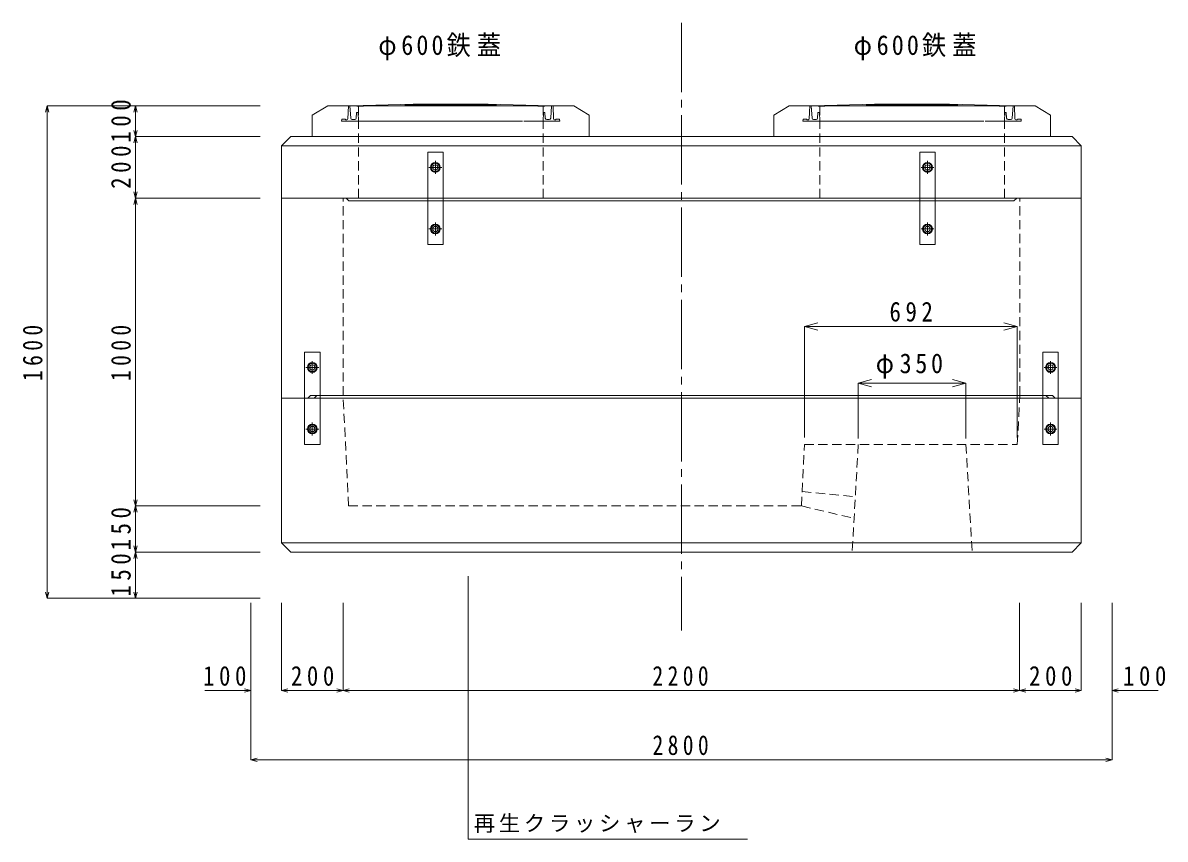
# Model space of a CAD drawing. Units: millimetres at full size, sheet at 1:25. Extents: x -16517 to 5598, y -6942 to 5880.
# Drawn here: x -16517 to -12803, y -2696 to -43 of the extents above; entities that cross this region are included whole.
import ezdxf

# ---------------------------------------------------------------- set-up
doc = ezdxf.new("R2010")
doc.units = ezdxf.units.MM
doc.header["$LTSCALE"] = 25
for name, pattern in [('CHAIN1', [8, 5, -1, 1, -1]), ('CHAIN2', [12, 9, -1, 1, -1]), ('DASHED1', [1.8, 1.2, -0.6])]:
    doc.linetypes.add(name, pattern=pattern)
doc.layers.add('0-1_製品図', color=4, linetype='Continuous', lineweight=9)
doc.layers.add('0-6_寸法', color=4, linetype='Continuous', lineweight=9)
doc.styles.add('ＭＳ ゴシック', font='')
doc.styles.get('ＭＳ ゴシック').set_extended_font_data('MS Gothic')

msp = doc.modelspace()

# ---------------------------------------------------------------- linework, layer by layer
at = {"layer": '0-1_製品図', "color": 7, "linetype": 'CHAIN2'}
msp.add_line((-14375.57, -43.47), (-14375.57, -2018.35), dxfattribs=at)
at = {"layer": '0-1_製品図'}
for p, q in [((-16437.28, -313.23), (-16442.71, -333.52)), ((-16437.28, -1913.24), (-16437.28, -313.23)), ((-16437.28, -313.23), (-16431.84, -333.52)), ((-16437.28, -313.23), (-16150.17, -313.23)), ((-16150.17, -313.23), (-16155.61, -333.52)), ((-16150.17, -413.24), (-16150.17, -313.23)), ((-16150.17, -313.23), (-16144.74, -333.52)), ((-16150.17, -313.23), (-15744.85, -313.23)), ((-16150.17, -413.24), (-16155.61, -392.95)), ((-16150.17, -413.24), (-16144.74, -392.95)), ((-16150.17, -413.24), (-16155.61, -433.52)), ((-16150.17, -613.24), (-16150.17, -413.24)), ((-16150.17, -413.24), (-16144.74, -433.52)), ((-16150.17, -413.24), (-15744.85, -413.24)), ((-16150.17, -613.24), (-16155.61, -592.95)), ((-16150.17, -613.24), (-16144.74, -592.95)), ((-16150.17, -613.24), (-16155.61, -633.52)), ((-16150.17, -1613.24), (-16150.17, -613.24)), ((-16150.17, -613.24), (-16144.74, -633.52)), ((-16150.17, -613.24), (-15744.85, -613.24)), ((-13975.57, -1029.89), (-13932.11, -1018.25)), ((-13975.57, -1029.89), (-13283.52, -1029.89)), ((-13975.57, -1029.89), (-13932.11, -1041.54)), ((-13975.57, -1029.89), (-13975.57, -1391.01)), ((-13283.52, -1029.89), (-13326.99, -1018.25)), ((-13283.52, -1029.89), (-13326.99, -1041.54)), ((-13283.52, -1029.89), (-13283.52, -1391.01)), ((-13800.57, -1214.12), (-13757.11, -1202.48)), ((-13800.57, -1214.12), (-13450.57, -1214.12)), ((-13800.57, -1214.12), (-13757.11, -1225.77)), ((-13800.57, -1214.12), (-13800.57, -1393.93)), ((-13450.57, -1214.12), (-13494.04, -1202.48)), ((-13450.57, -1214.12), (-13494.04, -1225.77)), ((-13450.57, -1214.12), (-13450.57, -1393.93)), ((-16150.17, -1613.24), (-16155.61, -1592.95)), ((-16150.17, -1613.24), (-16144.74, -1592.95)), ((-16150.17, -1613.24), (-16155.61, -1633.52)), ((-16150.17, -1763.24), (-16150.17, -1613.24)), ((-16150.17, -1613.24), (-16144.74, -1633.52)), ((-16150.17, -1613.24), (-15744.85, -1613.24)), ((-16150.17, -1763.24), (-16155.61, -1742.95)), ((-16150.17, -1763.24), (-16144.74, -1742.95)), ((-16150.17, -1763.24), (-16155.61, -1783.52)), ((-16150.17, -1913.24), (-16150.17, -1763.24)), ((-16150.17, -1763.24), (-16144.74, -1783.52)), ((-16150.17, -1763.24), (-15744.85, -1763.24)), ((-16437.28, -1913.24), (-16442.71, -1892.95)), ((-16437.28, -1913.24), (-16431.84, -1892.95)), ((-16150.17, -1913.24), (-16155.61, -1892.95)), ((-16150.17, -1913.24), (-16144.74, -1892.95)), ((-16437.28, -1913.24), (-16150.17, -1913.24)), ((-16150.17, -1913.24), (-15744.85, -1913.24)), ((-15775.57, -2213.24), (-15775.57, -1928.24)), ((-15675.57, -2213.24), (-15675.57, -1928.24)), ((-15475.57, -2213.24), (-15475.57, -1928.24)), ((-13276.02, -2213.24), (-13276.02, -1928.24)), ((-13075.57, -2213.24), (-13075.57, -1928.24)), ((-12975.57, -2213.24), (-12975.57, -1928.24)), ((-15775.57, -2213.24), (-15925.57, -2213.24)), ((-15775.57, -2213.24), (-15795.86, -2207.8)), ((-15775.57, -2213.24), (-15795.86, -2218.67)), ((-15775.57, -2438.24), (-15775.57, -2213.24)), ((-15675.57, -2213.24), (-15655.29, -2207.8)), ((-15675.57, -2213.24), (-15525.57, -2213.24)), ((-15675.57, -2213.24), (-15655.29, -2218.67)), ((-15475.57, -2213.24), (-15625.57, -2213.24)), ((-15475.57, -2213.24), (-15495.86, -2207.8)), ((-15475.57, -2213.24), (-15495.86, -2218.67)), ((-15475.57, -2213.24), (-15455.29, -2207.8)), ((-15475.57, -2213.24), (-15325.57, -2213.24)), ((-15475.57, -2213.24), (-13276.02, -2213.24)), ((-13276.02, -2213.24), (-13426.02, -2213.24)), ((-13276.02, -2213.24), (-13296.31, -2207.8)), ((-13276.02, -2213.24), (-13296.31, -2218.67)), ((-13276.02, -2213.24), (-13255.74, -2207.8)), ((-13276.02, -2213.24), (-13126.02, -2213.24)), ((-13276.02, -2213.24), (-13255.74, -2218.67)), ((-13276.02, -2213.24), (-13075.57, -2213.24)), ((-13075.57, -2213.24), (-13225.57, -2213.24)), ((-13075.57, -2213.24), (-13095.86, -2207.8)), ((-13075.57, -2213.24), (-13095.86, -2218.67)), ((-12975.57, -2213.24), (-12955.29, -2207.8)), ((-12975.57, -2213.24), (-12825.57, -2213.24)), ((-12975.57, -2213.24), (-12955.29, -2218.67)), ((-12975.57, -2438.24), (-12975.57, -2213.24)), ((-15775.57, -2438.24), (-15755.29, -2432.8)), ((-12975.57, -2438.24), (-15775.57, -2438.24)), ((-15775.57, -2438.24), (-15755.29, -2443.67)), ((-12975.57, -2438.24), (-12995.86, -2432.8)), ((-12975.57, -2438.24), (-12995.86, -2443.67))]:
    msp.add_line(p, q, dxfattribs=at)
at = {"layer": '0-1_製品図', "color": 7, "linetype": 'DASHED1'}
for p, q in [((-15425.57, -313.23), (-15425.57, -622.24)), ((-14825.57, -313.23), (-14825.57, -622.24)), ((-13925.57, -313.23), (-13925.57, -622.24)), ((-13325.57, -313.23), (-13325.57, -622.24)), ((-15475.57, -1254.24), (-15475.57, -613.24)), ((-13275.57, -1254.24), (-13275.57, -613.24)), ((-15457.62, -1613.24), (-15475.57, -1254.24)), ((-13283.52, -1413.24), (-13275.57, -1254.24)), ((-13800.57, -1413.24), (-13820.57, -1763.24)), ((-13450.57, -1413.24), (-13430.57, -1763.24)), ((-13983.22, -1566.29), (-13810.29, -1583.35)), ((-13985.57, -1613.24), (-13814.29, -1653.24))]:
    msp.add_line(p, q, dxfattribs=at)
at = {"layer": '0-1_製品図', "color": 3}
for p, q in [((-15675.57, -613.24), (-15675.57, -443.24)), ((-15645.57, -413.24), (-14375.57, -413.24)), ((-13105.57, -413.24), (-14375.57, -413.24)), ((-13075.57, -443.24), (-13105.57, -413.24)), ((-13075.57, -613.24), (-13075.57, -443.24)), ((-15675.57, -1263.24), (-15675.57, -613.24)), ((-15465.57, -613.24), (-14375.57, -613.24)), ((-14375.57, -622.24), (-15456.57, -622.24)), ((-13285.57, -613.24), (-14375.57, -613.24)), ((-14375.57, -622.24), (-13294.57, -622.24)), ((-13075.57, -1263.24), (-13075.57, -613.24)), ((-15560.57, -1254.24), (-15569.57, -1263.24)), ((-15675.57, -1263.24), (-13075.57, -1263.24)), ((-13075.57, -1733.24), (-13075.57, -1263.24)), ((-15675.57, -1733.24), (-13075.57, -1733.24))]:
    msp.add_line(p, q, dxfattribs=at)
at = {"layer": '0-1_製品図', "linetype": 'CHAIN1'}
for p, q in [((-15196.57, -513.24), (-15154.57, -513.24)), ((-15195.21, -513.24), (-15155.94, -513.24)), ((-15175.57, -492.24), (-15175.57, -534.24)), ((-15175.57, -493.6), (-15175.57, -532.87)), ((-13596.57, -513.24), (-13554.57, -513.24)), ((-13595.21, -513.24), (-13555.94, -513.24)), ((-13575.57, -492.24), (-13575.57, -534.24)), ((-13575.57, -493.6), (-13575.57, -532.87)), ((-15175.57, -692.24), (-15175.57, -734.24)), ((-15175.57, -693.6), (-15175.57, -732.87)), ((-13575.57, -692.24), (-13575.57, -734.24)), ((-13575.57, -693.6), (-13575.57, -732.87)), ((-15196.57, -713.24), (-15154.57, -713.24)), ((-15195.21, -713.24), (-15155.94, -713.24)), ((-13596.57, -713.24), (-13554.57, -713.24)), ((-13595.21, -713.24), (-13555.94, -713.24)), ((-15575.57, -1142.24), (-15575.57, -1184.24)), ((-15575.57, -1143.6), (-15575.57, -1182.87)), ((-13175.57, -1142.24), (-13175.57, -1184.24)), ((-13175.57, -1143.6), (-13175.57, -1182.87)), ((-15596.57, -1163.24), (-15554.57, -1163.24)), ((-15595.21, -1163.24), (-15555.94, -1163.24)), ((-13196.57, -1163.24), (-13154.57, -1163.24)), ((-13195.21, -1163.24), (-13155.94, -1163.24)), ((-15596.57, -1363.24), (-15554.57, -1363.24)), ((-15595.21, -1363.24), (-15555.94, -1363.24)), ((-15575.57, -1342.24), (-15575.57, -1384.24)), ((-15575.57, -1343.6), (-15575.57, -1382.87)), ((-13196.57, -1363.24), (-13154.57, -1363.24)), ((-13195.21, -1363.24), (-13155.94, -1363.24)), ((-13175.57, -1342.24), (-13175.57, -1384.24)), ((-13175.57, -1343.6), (-13175.57, -1382.87))]:
    msp.add_line(p, q, dxfattribs=at)
at = {"layer": '0-1_製品図', "color": 7}
for p, q in [((-15162.07, -505.44), (-15175.57, -497.65)), ((-15162.07, -521.03), (-15162.07, -505.44)), ((-13562.07, -505.44), (-13575.57, -497.65)), ((-13562.07, -521.03), (-13562.07, -505.44)), ((-15162.07, -705.44), (-15175.57, -697.65)), ((-15162.07, -721.03), (-15162.07, -705.44)), ((-13562.07, -705.44), (-13575.57, -697.65)), ((-13562.07, -721.03), (-13562.07, -705.44)), ((-15562.07, -1155.44), (-15575.57, -1147.65)), ((-13162.07, -1155.44), (-13175.57, -1147.65)), ((-15562.07, -1171.03), (-15562.07, -1155.44)), ((-13162.07, -1171.03), (-13162.07, -1155.44)), ((-15581.57, -1254.24), (-15590.57, -1263.24)), ((-15581.57, -1254.24), (-13169.57, -1254.24)), ((-13169.57, -1254.24), (-13160.57, -1263.24)), ((-15562.07, -1355.44), (-15575.57, -1347.65)), ((-15562.07, -1371.03), (-15562.07, -1355.44)), ((-13162.07, -1355.44), (-13175.57, -1347.65)), ((-13162.07, -1371.03), (-13162.07, -1355.44)), ((-13105.57, -1763.24), (-13075.57, -1733.24)), ((-15069.09, -1841.01), (-15069.09, -2695.81)), ((-15069.09, -2695.81), (-14160.5, -2695.81))]:
    msp.add_line(p, q, dxfattribs=at)
at = {"layer": '0-1_製品図', "color": 3}
for points in [[(-13075.57, -443.24), (-15675.57, -443.24), (-15645.57, -413.24)], [(-15456.57, -622.24), (-15465.57, -613.24), (-15675.57, -613.24)], [(-15675.57, -613.24), (-15603.35, -613.24), (-13075.57, -613.24)], [(-13294.57, -622.24), (-13285.57, -613.24), (-13075.57, -613.24)], [(-15560.57, -1254.24), (-13190.57, -1254.24), (-13181.57, -1263.24)], [(-15675.57, -1733.24), (-15675.57, -1263.24), (-13075.57, -1263.24)], [(-15675.57, -1733.24), (-15645.57, -1763.24), (-13105.57, -1763.24)]]:
    msp.add_lwpolyline(points, dxfattribs=at)
at = {"layer": '0-1_製品図', "color": 7}
for points in [[(-15150.57, -463.24), (-15200.57, -463.24), (-15200.57, -763.24), (-15150.57, -763.24)], [(-13550.57, -463.24), (-13600.57, -463.24), (-13600.57, -763.24), (-13550.57, -763.24)], [(-15550.57, -1113.24), (-15600.57, -1113.24), (-15600.57, -1413.24), (-15550.57, -1413.24)], [(-13150.57, -1113.24), (-13200.57, -1113.24), (-13200.57, -1413.24), (-13150.57, -1413.24)]]:
    msp.add_lwpolyline(points, close=True, dxfattribs=at)
for points in [[(-15175.57, -497.65), (-15189.07, -505.44), (-15189.07, -521.03), (-15175.57, -528.82), (-15162.07, -521.03)], [(-13575.57, -497.65), (-13589.07, -505.44), (-13589.07, -521.03), (-13575.57, -528.82), (-13562.07, -521.03)], [(-15175.57, -697.65), (-15189.07, -705.44), (-15189.07, -721.03), (-15175.57, -728.82), (-15162.07, -721.03)], [(-13575.57, -697.65), (-13589.07, -705.44), (-13589.07, -721.03), (-13575.57, -728.82), (-13562.07, -721.03)], [(-15575.57, -1147.65), (-15589.07, -1155.44), (-15589.07, -1171.03), (-15575.57, -1178.82), (-15562.07, -1171.03)], [(-13175.57, -1147.65), (-13189.07, -1155.44), (-13189.07, -1171.03), (-13175.57, -1178.82), (-13162.07, -1171.03)], [(-15575.57, -1347.65), (-15589.07, -1355.44), (-15589.07, -1371.03), (-15575.57, -1378.82), (-15562.07, -1371.03)], [(-13175.57, -1347.65), (-13189.07, -1355.44), (-13189.07, -1371.03), (-13175.57, -1378.82), (-13162.07, -1371.03)]]:
    msp.add_lwpolyline(points, dxfattribs=at)
at = {"layer": '0-1_製品図', "color": 7, "linetype": 'DASHED1'}
msp.add_lwpolyline([(-15457.62, -1613.24), (-13985.57, -1613.24), (-13975.57, -1413.24), (-13283.52, -1413.24)], dxfattribs=at)
at = {"layer": '0-1_製品図'}
msp.add_lwpolyline([(-15675.57, -2213.24), (-15475.57, -2213.24), (-15455.29, -2218.67)], dxfattribs=at)
at = {"layer": '0-1_製品図', "color": 7}
for centre, radius in [((-15175.57, -513.24), 16), ((-15175.57, -513.24), 16), ((-15175.57, -513.24), 13.5), ((-15175.57, -513.24), 8.5), ((-13575.57, -513.24), 16), ((-13575.57, -513.24), 16), ((-13575.57, -513.24), 13.5), ((-13575.57, -513.24), 8.5), ((-15175.57, -713.24), 16), ((-15175.57, -713.24), 16), ((-15175.57, -713.24), 13.5), ((-15175.57, -713.24), 8.5), ((-13575.57, -713.24), 16), ((-13575.57, -713.24), 16), ((-13575.57, -713.24), 13.5), ((-13575.57, -713.24), 8.5), ((-15575.57, -1163.24), 16), ((-15575.57, -1163.24), 16), ((-15575.57, -1163.24), 13.5), ((-13175.57, -1163.24), 16), ((-13175.57, -1163.24), 16), ((-13175.57, -1163.24), 13.5), ((-15575.57, -1163.24), 8.5), ((-13175.57, -1163.24), 8.5), ((-15575.57, -1363.24), 16), ((-15575.57, -1363.24), 16), ((-15575.57, -1363.24), 13.5), ((-15575.57, -1363.24), 8.5), ((-13175.57, -1363.24), 16), ((-13175.57, -1363.24), 16), ((-13175.57, -1363.24), 13.5), ((-13175.57, -1363.24), 8.5)]:
    msp.add_circle(centre, radius, dxfattribs=at)
at = {"layer": '0-6_寸法', "color": 3}
for p, q in [((-15525.57, -313.23), (-15575.57, -343.23)), ((-14725.57, -313.23), (-15525.57, -313.23)), ((-14725.57, -313.23), (-14675.57, -343.23)), ((-14025.57, -313.23), (-14075.57, -343.23)), ((-13225.57, -313.23), (-14025.57, -313.23)), ((-13225.57, -313.23), (-13175.57, -343.23)), ((-15575.57, -413.24), (-15575.57, -343.23)), ((-14675.57, -413.24), (-14675.57, -343.23)), ((-14075.57, -413.24), (-14075.57, -343.23)), ((-13175.57, -413.24), (-13175.57, -343.23))]:
    msp.add_line(p, q, dxfattribs=at)
at = {"layer": '0-6_寸法'}
for p, q in [((-15450.89, -353.07), (-15453.57, -313.23)), ((-14800.26, -353.07), (-14797.57, -313.23)), ((-13950.89, -353.07), (-13953.57, -313.23)), ((-13300.26, -353.07), (-13297.57, -313.23)), ((-15479.69, -357.09), (-15480.57, -363.23)), ((-14892.3, -363.23), (-15480.57, -363.23)), ((-15478.7, -356.23), (-15468.57, -356.23)), ((-15468.57, -356.23), (-15466.57, -358.23)), ((-15462.96, -358.23), (-15466.57, -358.23)), ((-15437.76, -357.73), (-15445.9, -357.73)), ((-15432.77, -353.06), (-15431.57, -334.73)), ((-15427.07, -334.73), (-15431.57, -334.73)), ((-15425.57, -363.23), (-15427.07, -334.73)), ((-14888.11, -363.23), (-14770.57, -363.23)), ((-14825.57, -363.23), (-14824.07, -334.73)), ((-14824.07, -334.73), (-14819.57, -334.73)), ((-14818.38, -353.06), (-14819.57, -334.73)), ((-14813.39, -357.73), (-14805.25, -357.73)), ((-14788.18, -358.23), (-14784.57, -358.23)), ((-14782.57, -356.23), (-14784.57, -358.23)), ((-14772.44, -356.23), (-14782.57, -356.23)), ((-14771.45, -357.09), (-14770.57, -363.23)), ((-13979.69, -357.09), (-13980.57, -363.23)), ((-13392.3, -363.23), (-13980.57, -363.23)), ((-13978.7, -356.23), (-13968.57, -356.23)), ((-13968.57, -356.23), (-13966.57, -358.23)), ((-13962.96, -358.23), (-13966.57, -358.23)), ((-13937.76, -357.73), (-13945.9, -357.73)), ((-13932.77, -353.06), (-13931.57, -334.73)), ((-13927.07, -334.73), (-13931.57, -334.73)), ((-13925.57, -363.23), (-13927.07, -334.73)), ((-13388.11, -363.23), (-13270.57, -363.23)), ((-13325.57, -363.23), (-13324.07, -334.73)), ((-13324.07, -334.73), (-13319.57, -334.73)), ((-13318.38, -353.06), (-13319.57, -334.73)), ((-13313.39, -357.73), (-13305.25, -357.73)), ((-13288.18, -358.23), (-13284.57, -358.23)), ((-13282.57, -356.23), (-13284.57, -358.23)), ((-13272.44, -356.23), (-13282.57, -356.23)), ((-13271.45, -357.09), (-13270.57, -363.23))]:
    msp.add_line(p, q, dxfattribs=at)
at = {"layer": '0-6_寸法', "color": 3, "lineweight": 18}
for p, q in [((-15431.07, -312.55), (-15430.07, -314.52)), ((-15431.07, -312.55), (-15430.07, -314.52)), ((-15344.56, -309.96), (-15345.52, -312.05)), ((-15344.56, -309.96), (-15345.52, -312.05)), ((-15274.58, -308.53), (-15273.54, -310.58)), ((-14976.56, -308.53), (-14977.61, -310.58)), ((-14906.58, -309.96), (-14905.62, -312.05)), ((-14820.07, -312.55), (-14821.07, -314.52)), ((-13931.07, -312.55), (-13930.07, -314.52)), ((-13931.07, -312.55), (-13930.07, -314.52)), ((-13844.56, -309.96), (-13845.52, -312.05)), ((-13844.56, -309.96), (-13845.52, -312.05)), ((-13774.58, -308.53), (-13773.54, -310.58)), ((-13476.56, -308.53), (-13477.61, -310.58)), ((-13406.58, -309.96), (-13405.62, -312.05)), ((-13320.07, -312.55), (-13321.07, -314.52))]:
    msp.add_line(p, q, dxfattribs=at)
at = {"layer": '0-6_寸法'}
for points in [[(-15453.57, -313.23), (-15458.09, -313.23), (-15459.96, -355.37)], [(-14797.57, -313.23), (-14793.05, -313.23), (-14791.18, -355.37)], [(-13953.57, -313.23), (-13958.09, -313.23), (-13959.96, -355.37)], [(-13297.57, -313.23), (-13293.05, -313.23), (-13291.18, -355.37)]]:
    msp.add_lwpolyline(points, dxfattribs=at)
at = {"layer": '0-6_寸法', "color": 3, "lineweight": 18}
for centre, radius, start, end in [((-15125.57, -9307.37), 9000, 87.93054, 92.06946), ((-15125.57, -9307.37), 8998, 91.4007, 91.9393), ((-15125.57, -9307.37), 8998, 91.4007, 91.9393), ((-15125.57, -9307.37), 8998, 89.05777, 90.94223), ((-15125.57, -9307.37), 8998, 88.0607, 88.5993), ((-13625.57, -9307.37), 9000, 87.93054, 92.06946), ((-13625.57, -9307.37), 8998, 91.4007, 91.9393), ((-13625.57, -9307.37), 8998, 91.4007, 91.9393), ((-13625.57, -9307.37), 8998, 89.05777, 90.94223), ((-13625.57, -9307.37), 8998, 88.0607, 88.5993)]:
    msp.add_arc(centre, radius, start, end, dxfattribs=at)
at = {"layer": '0-6_寸法'}
for centre, radius, start, end in [((-15478.7, -357.23), 1, 90, 171.86945), ((-15462.96, -355.23), 3, 270, 357.45486), ((-15445.9, -352.73), 5, 183.8567, 270), ((-15437.76, -352.73), 5, 270, 356.26851), ((-14813.39, -352.73), 5, 183.73149, 270), ((-14805.25, -352.73), 5, 270, 356.1433), ((-14788.18, -355.23), 3, 182.54514, 270), ((-14772.44, -357.23), 1, 8.13055, 90), ((-13978.7, -357.23), 1, 90, 171.86945), ((-13962.96, -355.23), 3, 270, 357.45486), ((-13945.9, -352.73), 5, 183.8567, 270), ((-13937.76, -352.73), 5, 270, 356.26851), ((-13313.39, -352.73), 5, 183.73149, 270), ((-13305.25, -352.73), 5, 270, 356.1433), ((-13288.18, -355.23), 3, 182.54514, 270), ((-13272.44, -357.23), 1, 8.13055, 90)]:
    msp.add_arc(centre, radius, start, end, dxfattribs=at)

# ---------------------------------------------------------------- texts
at = {"layer": '0-1_製品図', "color": 7, "char_height": 64.15, "attachment_point": 7, "rotation": 90, "style": 'ＭＳ ゴシック'}
for s, insert in [('\\T1.4;\\W0.85;100', (-16165.17, -432.83)), ('\\T1.4;\\W0.85;200', (-16165.17, -582.83)), ('\\T1.41;\\W0.8;1600', (-16452.28, -1207.26)), ('\\T1.41;\\W0.8;1000', (-16165.17, -1207.26)), ('\\T1.4;\\W0.85;150', (-16165.17, -1757.83)), ('\\T1.4;\\W0.85;150', (-16165.17, -1907.83))]:
    msp.add_mtext(s, dxfattribs=dict(at, insert=insert))
at = {"layer": '0-1_製品図', "color": 7, "attachment_point": 7, "style": 'ＭＳ ゴシック'}
for s, insert, char_height in [('\\T1.4;\\W0.85;692', (-13699.15, -1014.89), 64.15), ('\\T1.3;\\W0.9;φ350', (-13744.02, -1199.12), 64.15), ('\\T1.4;\\W0.85;100', (-15930.81, -2198.24), 64.15), ('\\T1.4;\\W0.85;200', (-15645.17, -2198.24), 64.15), ('\\T1.41;\\W0.8;2200', (-14469.82, -2198.24), 64.15), ('\\T1.4;\\W0.85;200', (-13245.4, -2198.24), 64.15), ('\\T1.4;\\W0.85;100', (-12939.96, -2198.24), 64.15), ('\\T1.41;\\W0.8;2800', (-14469.6, -2423.24), 64.15), ('\\T1.17;再生クラッシャーラン', (-15050.86, -2675.92), 51.05)]:
    msp.add_mtext(s, dxfattribs=dict(at, insert=insert, char_height=char_height))
at = {"layer": '0-6_寸法', "color": 7, "char_height": 64.15, "attachment_point": 7, "style": 'ＭＳ ゴシック'}
for insert in [(-15361.12, -165.09), (-13815.58, -165.09)]:
    msp.add_mtext('\\T1.25;\\W0.9;φ600鉄蓋', dxfattribs=dict(at, insert=insert))

doc.saveas('drawing.dxf')
